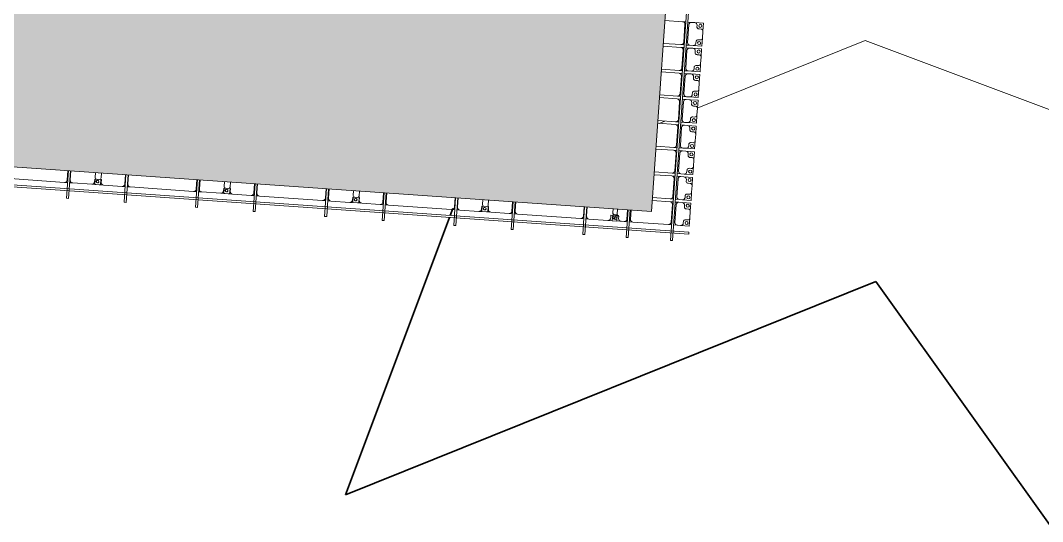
# Model space of a CAD drawing. Header units: millimetres. Extents: x -861324 to 439029, y -308065 to 694685.
# Drawn here: x 102047 to 121877, y 80103 to 89825 of the extents above; entities that cross this region are included whole.
import ezdxf

# ---------------------------------------------------------------- set-up
doc = ezdxf.new("R2010")
doc.units = ezdxf.units.MM
for name, color, linetype, lineweight in [('A-DETL-GENF', 92, 'Continuous', 9), ('A-DETL-THIN', 151, 'Continuous', 9), ('A-GENM', 13, 'Continuous', 9), ('C-TOPO-MAJR', 7, 'Continuous', 35), ('C-TOPO-MINR', 7, 'Continuous', 9), ('S-BEAM', 12, 'Continuous', 9)]:
    doc.layers.add(name, color=color, linetype=linetype, lineweight=lineweight)

# ---------------------------------------------------------------- blocks, each defined once
blk = doc.blocks.new('Dai phaodi lai - DẢI PHAO ĐI LẠI-38152-BỐ TRÍ BÈ PIN HỒ BẢN MÒNG')
at = {"layer": 'A-GENM', "color": 7}
for p, q in [((96277, 748), (96433, 748)), ((96277, 579), (96277, 748)), ((96277, 748), (96277, 579)), ((96433, 748), (96277, 748)), ((96364, 629), (96327, 629)), ((96364, 629), (96327, 629)), ((96327, 629), (96364, 629)), ((96395, 710), (96395, 671)), ((96567, 748), (96433, 748)), ((96567, 748), (96723, 748)), ((96723, 748), (96567, 748)), ((96605, 671), (96605, 710)), ((96605, 671), (96605, 710)), ((96605, 710), (96605, 671)), ((96673, 629), (96636, 629)), ((96673, 629), (96636, 629)), ((96636, 629), (96673, 629)), ((96723, 748), (96723, 579)), ((96723, 579), (96723, 748)), ((96777, 748), (96933, 748)), ((96777, 579), (96777, 748)), ((96777, 748), (96777, 579)), ((96933, 748), (96777, 748)), ((96864, 629), (96827, 629)), ((96864, 629), (96827, 629)), ((96827, 629), (96864, 629)), ((96895, 710), (96895, 671)), ((97067, 748), (96933, 748)), ((97067, 748), (97223, 748)), ((97223, 748), (97067, 748)), ((97105, 671), (97105, 710)), ((97105, 671), (97105, 710)), ((97105, 710), (97105, 671)), ((97173, 629), (97136, 629)), ((97173, 629), (97136, 629)), ((97136, 629), (97173, 629)), ((97223, 748), (97223, 579)), ((97223, 579), (97223, 748)), ((97277, 748), (97433, 748)), ((97277, 579), (97277, 748)), ((97277, 748), (97277, 579)), ((97433, 748), (97277, 748)), ((97364, 629), (97327, 629)), ((97364, 629), (97327, 629)), ((97327, 629), (97364, 629)), ((97395, 710), (97395, 671)), ((97567, 748), (97433, 748)), ((97567, 748), (97723, 748)), ((97723, 748), (97567, 748)), ((97605, 671), (97605, 710)), ((97605, 671), (97605, 710)), ((97605, 710), (97605, 671)), ((97673, 629), (97636, 629)), ((97673, 629), (97636, 629)), ((97636, 629), (97673, 629)), ((97723, 748), (97723, 579)), ((97723, 579), (97723, 748)), ((97777, 748), (97933, 748)), ((97777, 579), (97777, 748)), ((97777, 748), (97777, 579)), ((97933, 748), (97777, 748)), ((97864, 629), (97827, 629)), ((97864, 629), (97827, 629)), ((97827, 629), (97864, 629)), ((97895, 710), (97895, 671)), ((98067, 748), (97933, 748)), ((98067, 748), (98223, 748)), ((98223, 748), (98067, 748)), ((98105, 671), (98105, 710)), ((98105, 671), (98105, 710)), ((98105, 710), (98105, 671)), ((98173, 629), (98136, 629)), ((98173, 629), (98136, 629)), ((98136, 629), (98173, 629)), ((98223, 748), (98223, 579)), ((98223, 579), (98223, 748)), ((98277, 748), (98433, 748)), ((98277, 579), (98277, 748)), ((98277, 748), (98277, 579)), ((98433, 748), (98277, 748)), ((98364, 629), (98327, 629)), ((98364, 629), (98327, 629)), ((98327, 629), (98364, 629)), ((98395, 710), (98395, 671)), ((98567, 748), (98433, 748)), ((98567, 748), (98723, 748)), ((98723, 748), (98567, 748)), ((98605, 671), (98605, 710)), ((98605, 671), (98605, 710)), ((98605, 710), (98605, 671)), ((98673, 629), (98636, 629)), ((98673, 629), (98636, 629)), ((98636, 629), (98673, 629)), ((98723, 748), (98723, 579)), ((98723, 579), (98723, 748)), ((98777, 748), (98933, 748)), ((98777, 579), (98777, 748)), ((98777, 748), (98777, 579)), ((98933, 748), (98777, 748)), ((98864, 629), (98827, 629)), ((98864, 629), (98827, 629)), ((98827, 629), (98864, 629)), ((98895, 710), (98895, 671)), ((99067, 748), (98933, 748)), ((99067, 748), (99223, 748)), ((99223, 748), (99067, 748)), ((99105, 671), (99105, 710)), ((99105, 671), (99105, 710)), ((99105, 710), (99105, 671)), ((99173, 629), (99136, 629)), ((99173, 629), (99136, 629)), ((99136, 629), (99173, 629)), ((99223, 748), (99223, 579)), ((99223, 579), (99223, 748)), ((99277, 748), (99433, 748)), ((99277, 579), (99277, 748)), ((99277, 748), (99277, 579)), ((99433, 748), (99277, 748)), ((99364, 629), (99327, 629)), ((99364, 629), (99327, 629)), ((99327, 629), (99364, 629)), ((99395, 710), (99395, 671)), ((99567, 748), (99433, 748)), ((99567, 748), (99723, 748)), ((99723, 748), (99567, 748)), ((99605, 671), (99605, 710)), ((99605, 671), (99605, 710)), ((99605, 710), (99605, 671)), ((99673, 629), (99636, 629)), ((99673, 629), (99636, 629)), ((99636, 629), (99673, 629)), ((99723, 748), (99723, 579)), ((99723, 579), (99723, 748)), ((99777, 748), (99933, 748)), ((99777, 579), (99777, 748)), ((99777, 748), (99777, 579)), ((99933, 748), (99777, 748)), ((99864, 629), (99827, 629)), ((99864, 629), (99827, 629)), ((99827, 629), (99864, 629)), ((99895, 710), (99895, 671)), ((100067, 748), (99933, 748)), ((100067, 748), (100223, 748)), ((100223, 748), (100067, 748)), ((100105, 671), (100105, 710)), ((100105, 671), (100105, 710)), ((100105, 710), (100105, 671)), ((100173, 629), (100136, 629)), ((100173, 629), (100136, 629)), ((100136, 629), (100173, 629)), ((100223, 748), (100223, 579)), ((100223, 579), (100223, 748)), ((96277, 579), (96277, 517)), ((96277, 443), (96277, 517)), ((96277, 343), (96277, 403)), ((96327, 467), (96673, 467)), ((96723, 517), (96723, 579)), ((96723, 517), (96723, 443)), ((96723, 403), (96723, 343)), ((96777, 579), (96777, 517)), ((96777, 443), (96777, 517)), ((96777, 343), (96777, 403)), ((96827, 467), (97173, 467)), ((97223, 517), (97223, 579)), ((97223, 517), (97223, 443)), ((97223, 403), (97223, 343)), ((97277, 579), (97277, 517)), ((97277, 443), (97277, 517)), ((97277, 343), (97277, 403)), ((97327, 467), (97673, 467)), ((97723, 517), (97723, 579)), ((97723, 517), (97723, 443)), ((97723, 403), (97723, 343)), ((97777, 579), (97777, 517)), ((97777, 443), (97777, 517)), ((97777, 343), (97777, 403)), ((97827, 467), (98173, 467)), ((98223, 517), (98223, 579)), ((98223, 517), (98223, 443)), ((98223, 403), (98223, 343)), ((98277, 579), (98277, 517)), ((98277, 443), (98277, 517)), ((98277, 343), (98277, 403)), ((98327, 467), (98673, 467)), ((98723, 517), (98723, 579)), ((98723, 517), (98723, 443)), ((98723, 403), (98723, 343)), ((98777, 579), (98777, 517)), ((98777, 443), (98777, 517)), ((98777, 343), (98777, 403)), ((98827, 467), (99173, 467)), ((99223, 517), (99223, 579)), ((99223, 517), (99223, 443)), ((99223, 403), (99223, 343)), ((99277, 579), (99277, 517)), ((99277, 443), (99277, 517)), ((99277, 343), (99277, 403)), ((99327, 467), (99673, 467)), ((99723, 517), (99723, 579)), ((99723, 517), (99723, 443)), ((99723, 403), (99723, 343)), ((99777, 579), (99777, 517)), ((99777, 443), (99777, 517)), ((99777, 343), (99777, 403)), ((99827, 467), (100173, 467)), ((100223, 517), (100223, 579)), ((100223, 517), (100223, 443)), ((100223, 403), (100223, 343)), ((96277, 343), (96277, 0)), ((96673, 393), (96327, 393)), ((96723, 0), (96723, 343)), ((96777, 343), (96777, 0)), ((97173, 393), (96827, 393)), ((97223, 0), (97223, 343)), ((97277, 343), (97277, 0)), ((97673, 393), (97327, 393)), ((97723, 0), (97723, 343)), ((97777, 343), (97777, 0)), ((98173, 393), (97827, 393)), ((98223, 0), (98223, 343)), ((98277, 343), (98277, 0)), ((98673, 393), (98327, 393)), ((98723, 0), (98723, 343)), ((98777, 343), (98777, 0)), ((99173, 393), (98827, 393)), ((99223, 0), (99223, 343)), ((99277, 343), (99277, 0)), ((99673, 393), (99327, 393)), ((99723, 0), (99723, 343)), ((99777, 343), (99777, 0)), ((100173, 393), (99827, 393)), ((100223, -348), (100223, 343)), ((100223, -348), (100223, -417)), ((99990, -398), (100173, -398)), ((100173, -467), (99990, -467)), ((100223, -457), (100223, -517)), ((100223, -579), (100223, -517)), ((100223, -579), (100223, -748)), ((100223, -748), (100223, -579)), ((99990, -748), (100067, -748)), ((100105, -710), (100105, -671)), ((100223, -748), (100110, -748)), ((100110, -748), (100223, -748)), ((100136, -629), (100173, -629)), ((100136, -629), (100173, -629)), ((100173, -629), (100136, -629))]:
    blk.add_line(p, q, dxfattribs=at)
at = {"layer": 'A-GENM', "color": 9}
for p, q in [((96327, 629), (96364, 629)), ((96605, 710), (96605, 671)), ((96636, 629), (96673, 629)), ((96827, 629), (96864, 629)), ((97105, 710), (97105, 671)), ((97136, 629), (97173, 629)), ((97327, 629), (97364, 629)), ((97605, 710), (97605, 671)), ((97636, 629), (97673, 629)), ((97827, 629), (97864, 629)), ((98105, 710), (98105, 671)), ((98136, 629), (98173, 629)), ((98327, 629), (98364, 629)), ((98605, 710), (98605, 671)), ((98636, 629), (98673, 629)), ((98827, 629), (98864, 629)), ((99105, 710), (99105, 671)), ((99136, 629), (99173, 629)), ((99327, 629), (99364, 629)), ((99605, 710), (99605, 671)), ((99636, 629), (99673, 629)), ((99827, 629), (99864, 629)), ((100105, 710), (100105, 671)), ((100136, 629), (100173, 629)), ((96277, 443), (96277, 579)), ((96277, 343), (96277, 403)), ((96723, 579), (96723, 443)), ((96723, 403), (96723, 343)), ((96777, 443), (96777, 579)), ((96777, 343), (96777, 403)), ((97223, 579), (97223, 443)), ((97223, 403), (97223, 343)), ((97277, 443), (97277, 579)), ((97277, 343), (97277, 403)), ((97723, 579), (97723, 443)), ((97723, 403), (97723, 343)), ((97777, 443), (97777, 579)), ((97777, 343), (97777, 403)), ((98223, 579), (98223, 443)), ((98223, 403), (98223, 343)), ((98277, 443), (98277, 579)), ((98277, 343), (98277, 403)), ((98723, 579), (98723, 443)), ((98723, 403), (98723, 343)), ((98777, 443), (98777, 579)), ((98777, 343), (98777, 403)), ((99223, 579), (99223, 443)), ((99223, 403), (99223, 343)), ((99277, 443), (99277, 579)), ((99277, 343), (99277, 403)), ((99723, 579), (99723, 443)), ((99723, 403), (99723, 343)), ((99777, 443), (99777, 579)), ((99777, 343), (99777, 403)), ((100223, 579), (100223, 443)), ((100223, 403), (100223, 343)), ((100223, -348), (100223, -417)), ((100223, -457), (100223, -579)), ((100173, -629), (100136, -629))]:
    blk.add_line(p, q, dxfattribs=at)
at = {"layer": 'A-GENM', "color": 7}
for centre, radius, start, end in [((96327, 579), 50, 90, 180), ((96327, 579), 50, 90, 180), ((96327, 579), 50, 90, 180), ((96332, 693), 30, 90, 270), ((96332, 693), 30, 90, 270), ((96332, 693), 30, 270, 90), ((96332, 693), 30, 270, 90), ((96355, 668), 40, 283.1885, 3.5081), ((96355, 668), 40, 283.1885, 296.5751), ((96355, 668), 40, 283.1885, 296.5751), ((96355, 668), 40, 309.9617, 3.5081), ((96355, 668), 40, 309.9617, 3.5081), ((96433, 710), 38, 90, 180), ((96433, 710), 38, 135, 165), ((96433, 710), 38, 135, 165), ((96567, 710), 38, 360, 90), ((96567, 710), 38, 0, 45), ((96567, 710), 38, 0, 45), ((96645, 668), 40, 176.4919, 256.8115), ((96645, 668), 40, 176.4919, 216.6517), ((96645, 668), 40, 176.4919, 216.6517), ((96645, 668), 40, 243.4249, 256.8115), ((96645, 668), 40, 243.4249, 256.8115), ((96668, 693), 30, 90, 270), ((96668, 693), 30, 90, 270), ((96668, 693), 30, 270, 90), ((96668, 693), 30, 270, 90), ((96673, 579), 50, 360, 90), ((96673, 579), 50, 360, 90), ((96673, 579), 50, 0, 90), ((96827, 579), 50, 90, 180), ((96827, 579), 50, 90, 180), ((96827, 579), 50, 90, 180), ((96832, 693), 30, 90, 270), ((96832, 693), 30, 90, 270), ((96832, 693), 30, 270, 90), ((96832, 693), 30, 270, 90), ((96855, 668), 40, 283.1885, 3.5081), ((96855, 668), 40, 283.1885, 296.5751), ((96855, 668), 40, 283.1885, 296.5751), ((96855, 668), 40, 309.9617, 3.5081), ((96855, 668), 40, 309.9617, 3.5081), ((96933, 710), 38, 90, 180), ((96933, 710), 38, 135, 165), ((96933, 710), 38, 135, 165), ((97067, 710), 38, 360, 90), ((97067, 710), 38, 0, 45), ((97067, 710), 38, 0, 45), ((97145, 668), 40, 176.4919, 256.8115), ((97145, 668), 40, 176.4919, 216.6517), ((97145, 668), 40, 176.4919, 216.6517), ((97145, 668), 40, 243.4249, 256.8115), ((97145, 668), 40, 243.4249, 256.8115), ((97168, 693), 30, 90, 270), ((97168, 693), 30, 90, 270), ((97168, 693), 30, 270, 90), ((97168, 693), 30, 270, 90), ((97173, 579), 50, 0, 90), ((97173, 579), 50, 0, 90), ((97173, 579), 50, 0, 90), ((97327, 579), 50, 90, 180), ((97327, 579), 50, 90, 180), ((97327, 579), 50, 90, 180), ((97332, 693), 30, 90, 270), ((97332, 693), 30, 90, 270), ((97332, 693), 30, 270, 90), ((97332, 693), 30, 270, 90), ((97355, 668), 40, 283.1885, 3.5081), ((97355, 668), 40, 283.1885, 296.5751), ((97355, 668), 40, 283.1885, 296.5751), ((97355, 668), 40, 309.9617, 3.5081), ((97355, 668), 40, 309.9617, 3.5081), ((97433, 710), 38, 90, 180), ((97433, 710), 38, 135, 165), ((97433, 710), 38, 135, 165), ((97567, 710), 38, 360, 90), ((97567, 710), 38, 0, 45), ((97567, 710), 38, 0, 45), ((97645, 668), 40, 176.4919, 256.8115), ((97645, 668), 40, 176.4919, 216.6517), ((97645, 668), 40, 176.4919, 216.6517), ((97645, 668), 40, 243.4249, 256.8115), ((97645, 668), 40, 243.4249, 256.8115), ((97668, 693), 30, 90, 270), ((97668, 693), 30, 90, 270), ((97668, 693), 30, 270, 90), ((97668, 693), 30, 270, 90), ((97673, 579), 50, 0, 90), ((97673, 579), 50, 0, 90), ((97673, 579), 50, 0, 90), ((97827, 579), 50, 90, 180), ((97827, 579), 50, 90, 180), ((97827, 579), 50, 90, 180), ((97832, 693), 30, 90, 270), ((97832, 693), 30, 90, 270), ((97832, 693), 30, 270, 90), ((97832, 693), 30, 270, 90), ((97855, 668), 40, 283.1885, 3.5081), ((97855, 668), 40, 283.1885, 296.5751), ((97855, 668), 40, 283.1885, 296.5751), ((97855, 668), 40, 309.9617, 3.5081), ((97855, 668), 40, 309.9617, 3.5081), ((97933, 710), 38, 90, 180), ((97933, 710), 38, 135, 165), ((97933, 710), 38, 135, 165), ((98067, 710), 38, 360, 90), ((98067, 710), 38, 0, 45), ((98067, 710), 38, 0, 45), ((98145, 668), 40, 176.4919, 256.8115), ((98145, 668), 40, 176.4919, 216.6517), ((98145, 668), 40, 176.4919, 216.6517), ((98145, 668), 40, 243.4249, 256.8115), ((98145, 668), 40, 243.4249, 256.8115), ((98168, 693), 30, 90, 270), ((98168, 693), 30, 90, 270), ((98168, 693), 30, 270, 90), ((98168, 693), 30, 270, 90), ((98173, 579), 50, 360, 90), ((98173, 579), 50, 360, 90), ((98173, 579), 50, 0, 90), ((98327, 579), 50, 90, 180), ((98327, 579), 50, 90, 180), ((98327, 579), 50, 90, 180), ((98332, 693), 30, 90, 270), ((98332, 693), 30, 90, 270), ((98332, 693), 30, 270, 90), ((98332, 693), 30, 270, 90), ((98355, 668), 40, 283.1885, 3.5081), ((98355, 668), 40, 283.1885, 296.5751), ((98355, 668), 40, 283.1885, 296.5751), ((98355, 668), 40, 309.9617, 3.5081), ((98355, 668), 40, 309.9617, 3.5081), ((98433, 710), 38, 90, 180), ((98433, 710), 38, 135, 165), ((98433, 710), 38, 135, 165), ((98567, 710), 38, 360, 90), ((98567, 710), 38, 0, 45), ((98567, 710), 38, 0, 45), ((98645, 668), 40, 176.4919, 256.8115), ((98645, 668), 40, 176.4919, 216.6517), ((98645, 668), 40, 176.4919, 216.6517), ((98645, 668), 40, 243.4249, 256.8115), ((98645, 668), 40, 243.4249, 256.8115), ((98668, 693), 30, 90, 270), ((98668, 693), 30, 90, 270), ((98668, 693), 30, 270, 90), ((98668, 693), 30, 270, 90), ((98673, 579), 50, 0, 90), ((98673, 579), 50, 0, 90), ((98673, 579), 50, 0, 90), ((98827, 579), 50, 90, 180), ((98827, 579), 50, 90, 180), ((98827, 579), 50, 90, 180), ((98832, 693), 30, 90, 270), ((98832, 693), 30, 90, 270), ((98832, 693), 30, 270, 90), ((98832, 693), 30, 270, 90), ((98855, 668), 40, 283.1885, 3.5081), ((98855, 668), 40, 283.1885, 296.5751), ((98855, 668), 40, 283.1885, 296.5751), ((98855, 668), 40, 309.9617, 3.5081), ((98855, 668), 40, 309.9617, 3.5081), ((98933, 710), 38, 90, 180), ((98933, 710), 38, 135, 165), ((98933, 710), 38, 135, 165), ((99067, 710), 38, 360, 90), ((99067, 710), 38, 0, 45), ((99067, 710), 38, 0, 45), ((99145, 668), 40, 176.4919, 256.8115), ((99145, 668), 40, 176.4919, 216.6517), ((99145, 668), 40, 176.4919, 216.6517), ((99145, 668), 40, 243.4249, 256.8115), ((99145, 668), 40, 243.4249, 256.8115), ((99168, 693), 30, 90, 270), ((99168, 693), 30, 90, 270), ((99168, 693), 30, 270, 90), ((99168, 693), 30, 270, 90), ((99173, 579), 50, 0, 90), ((99173, 579), 50, 0, 90), ((99173, 579), 50, 0, 90), ((99327, 579), 50, 90, 180), ((99327, 579), 50, 90, 180), ((99327, 579), 50, 90, 180), ((99332, 693), 30, 90, 270), ((99332, 693), 30, 90, 270), ((99332, 693), 30, 270, 90), ((99332, 693), 30, 270, 90), ((99355, 668), 40, 283.1885, 3.5081), ((99355, 668), 40, 283.1885, 296.5751), ((99355, 668), 40, 283.1885, 296.5751), ((99355, 668), 40, 309.9617, 3.5081), ((99355, 668), 40, 309.9617, 3.5081), ((99433, 710), 38, 90, 180), ((99433, 710), 38, 135, 165), ((99433, 710), 38, 135, 165), ((99567, 710), 38, 360, 90), ((99567, 710), 38, 0, 45), ((99567, 710), 38, 0, 45), ((99645, 668), 40, 176.4919, 256.8115), ((99645, 668), 40, 176.4919, 216.6517), ((99645, 668), 40, 176.4919, 216.6517), ((99645, 668), 40, 243.4249, 256.8115), ((99645, 668), 40, 243.4249, 256.8115), ((99668, 693), 30, 90, 270), ((99668, 693), 30, 90, 270), ((99668, 693), 30, 270, 90), ((99668, 693), 30, 270, 90), ((99673, 579), 50, 360, 90), ((99673, 579), 50, 360, 90), ((99673, 579), 50, 0, 90), ((99827, 579), 50, 90, 180), ((99827, 579), 50, 90, 180), ((99827, 579), 50, 90, 180), ((99832, 693), 30, 90, 270), ((99832, 693), 30, 90, 270), ((99832, 693), 30, 270, 90), ((99832, 693), 30, 270, 90), ((99855, 668), 40, 283.1885, 3.5081), ((99855, 668), 40, 283.1885, 296.5751), ((99855, 668), 40, 283.1885, 296.5751), ((99855, 668), 40, 309.9617, 3.5081), ((99855, 668), 40, 309.9617, 3.5081), ((99933, 710), 38, 90, 180), ((99933, 710), 38, 135, 165), ((99933, 710), 38, 135, 165), ((100067, 710), 38, 360, 90), ((100067, 710), 38, 0, 45), ((100067, 710), 38, 0, 45), ((100145, 668), 40, 176.4919, 256.8115), ((100145, 668), 40, 176.4919, 216.6517), ((100145, 668), 40, 176.4919, 216.6517), ((100145, 668), 40, 243.4249, 256.8115), ((100145, 668), 40, 243.4249, 256.8115), ((100168, 693), 30, 90, 270), ((100168, 693), 30, 90, 270), ((100168, 693), 30, 270, 90), ((100168, 693), 30, 270, 90), ((100173, 579), 50, 0, 90), ((100173, 579), 50, 0, 90), ((100173, 579), 50, 0, 90), ((96327, 517), 50, 180, 270), ((96673, 517), 50, 270, 0), ((96827, 517), 50, 180, 270), ((97173, 517), 50, 270, 0), ((97327, 517), 50, 180, 270), ((97673, 517), 50, 270, 0), ((97827, 517), 50, 180, 270), ((98173, 517), 50, 270, 0), ((98327, 517), 50, 180, 270), ((98673, 517), 50, 270, 0), ((98827, 517), 50, 180, 270), ((99173, 517), 50, 270, 0), ((99327, 517), 50, 180, 270), ((99673, 517), 50, 270, 0), ((99827, 517), 50, 180, 270), ((100173, 517), 50, 270, 0), ((96327, 343), 50, 90, 180), ((96673, 343), 50, 360, 90), ((96827, 343), 50, 90, 180), ((97173, 343), 50, 360, 90), ((97327, 343), 50, 90, 180), ((97673, 343), 50, 360, 90), ((97827, 343), 50, 90, 180), ((98173, 343), 50, 360, 90), ((98327, 343), 50, 90, 180), ((98673, 343), 50, 360, 90), ((98827, 343), 50, 90, 180), ((99173, 343), 50, 360, 90), ((99327, 343), 50, 90, 180), ((99673, 343), 50, 360, 90), ((99827, 343), 50, 90, 180), ((100173, 343), 50, 360, 90), ((100173, -348), 50, 270, 360), ((100173, -517), 50, 360, 90), ((100173, -579), 50, 270, 360), ((100173, -579), 50, 270, 360), ((100173, -579), 50, 270, 360), ((100067, -710), 38, 270, 360), ((100145, -668), 40, 103.1885, 183.5081), ((100145, -668), 40, 129.9617, 183.5081), ((100145, -668), 40, 129.9617, 183.5081), ((100145, -668), 40, 103.1885, 116.5751), ((100145, -668), 40, 103.1885, 116.5751), ((100168, -693), 30, 90, 270), ((100168, -693), 30, 90, 270), ((100168, -693), 30, 270, 90), ((100168, -693), 30, 270, 90)]:
    blk.add_arc(centre, radius, start, end, dxfattribs=at)
at = {"layer": 'A-GENM', "color": 9}
for centre, radius, start, end in [((96327, 579), 50, 90, 180), ((96355, 668), 40, 283.1885, 296.5751), ((96355, 668), 40, 309.9617, 3.5081), ((96433, 710), 38, 135, 165), ((96567, 710), 38, 0, 45), ((96645, 668), 40, 176.4919, 216.6517), ((96645, 668), 40, 243.4249, 256.8115), ((96673, 579), 50, 0, 90), ((96827, 579), 50, 90, 180), ((96855, 668), 40, 283.1885, 296.5751), ((96855, 668), 40, 309.9617, 3.5081), ((96933, 710), 38, 135, 165), ((97067, 710), 38, 0, 45), ((97145, 668), 40, 176.4919, 216.6517), ((97145, 668), 40, 243.4249, 256.8115), ((97173, 579), 50, 0, 90), ((97327, 579), 50, 90, 180), ((97355, 668), 40, 283.1885, 296.5751), ((97355, 668), 40, 309.9617, 3.5081), ((97433, 710), 38, 135, 165), ((97567, 710), 38, 0, 45), ((97645, 668), 40, 176.4919, 216.6517), ((97645, 668), 40, 243.4249, 256.8115), ((97673, 579), 50, 0, 90), ((97827, 579), 50, 90, 180), ((97855, 668), 40, 283.1885, 296.5751), ((97855, 668), 40, 309.9617, 3.5081), ((97933, 710), 38, 135, 165), ((98067, 710), 38, 0, 45), ((98145, 668), 40, 176.4919, 216.6517), ((98145, 668), 40, 243.4249, 256.8115), ((98173, 579), 50, 0, 90), ((98327, 579), 50, 90, 180), ((98355, 668), 40, 283.1885, 296.5751), ((98355, 668), 40, 309.9617, 3.5081), ((98433, 710), 38, 135, 165), ((98567, 710), 38, 0, 45), ((98645, 668), 40, 176.4919, 216.6517), ((98645, 668), 40, 243.4249, 256.8115), ((98673, 579), 50, 0, 90), ((98827, 579), 50, 90, 180), ((98855, 668), 40, 283.1885, 296.5751), ((98855, 668), 40, 309.9617, 3.5081), ((98933, 710), 38, 135, 165), ((99067, 710), 38, 0, 45), ((99145, 668), 40, 176.4919, 216.6517), ((99145, 668), 40, 243.4249, 256.8115), ((99173, 579), 50, 0, 90), ((99327, 579), 50, 90, 180), ((99355, 668), 40, 283.1885, 296.5751), ((99355, 668), 40, 309.9617, 3.5081), ((99433, 710), 38, 135, 165), ((99567, 710), 38, 0, 45), ((99645, 668), 40, 176.4919, 216.6517), ((99645, 668), 40, 243.4249, 256.8115), ((99673, 579), 50, 0, 90), ((99827, 579), 50, 90, 180), ((99855, 668), 40, 283.1885, 296.5751), ((99855, 668), 40, 309.9617, 3.5081), ((99933, 710), 38, 135, 165), ((100067, 710), 38, 0, 45), ((100145, 668), 40, 176.4919, 216.6517), ((100145, 668), 40, 243.4249, 256.8115), ((100173, 579), 50, 0, 90), ((100173, -579), 50, 270, 360), ((100145, -668), 40, 129.9617, 183.5081), ((100145, -668), 40, 103.1885, 116.5751)]:
    blk.add_arc(centre, radius, start, end, dxfattribs=at)
blk = doc.blocks.new('Dai phao do pin - DẢI PHAO ĐỠ PIN-V65-BỐ TRÍ BÈ PIN HỒ BẢN MÒNG')
at = {"layer": 'A-GENM', "color": 7}
for p, q in [((23250, -173), (23250, 10)), ((23310, 10), (23310, -173)), ((23788, 10), (23788, -88)), ((23902, -88), (23902, 10)), ((24370, -173), (24370, 10)), ((24430, 10), (24430, -173)), ((25760, -173), (25760, 10)), ((25820, 10), (25820, -173)), ((26298, 10), (26298, -88)), ((26412, -88), (26412, 10)), ((26880, -173), (26880, 10)), ((26940, 10), (26940, -173)), ((28270, -173), (28270, 10)), ((28330, 10), (28330, -173)), ((28808, 10), (28808, -88)), ((28922, -88), (28922, 10)), ((29390, -173), (29390, 10)), ((29450, 10), (29450, -173)), ((30780, -173), (30780, 10)), ((30840, 10), (30840, -173)), ((31318, 10), (31318, -88)), ((31432, -88), (31432, 10)), ((31900, -173), (31900, 10)), ((31960, 10), (31960, -173)), ((33290, -173), (33290, 10)), ((33350, 10), (33350, -173)), ((33942, -88), (33942, 10)), ((23780, -173), (23780, -118)), ((23780, -118), (23872, -118)), ((23818, -118), (23910, -118)), ((23910, -118), (23910, -173)), ((26290, -173), (26290, -118)), ((26290, -118), (26382, -118)), ((26328, -118), (26420, -118)), ((26420, -118), (26420, -173)), ((28800, -173), (28800, -118)), ((28800, -118), (28892, -118)), ((28838, -118), (28930, -118)), ((28930, -118), (28930, -173)), ((31310, -173), (31310, -118)), ((31310, -118), (31402, -118)), ((31348, -118), (31440, -118)), ((31440, -118), (31440, -173)), ((33820, -173), (33820, -118)), ((33820, -118), (33912, -118)), ((21970, -223), (23200, -223)), ((23260, -223), (23200, -223)), ((23360, -223), (23300, -223)), ((23360, -223), (23730, -223)), ((23960, -223), (24320, -223)), ((24380, -223), (24320, -223)), ((24480, -223), (24420, -223)), ((24480, -223), (25710, -223)), ((25770, -223), (25710, -223)), ((25870, -223), (25810, -223)), ((25870, -223), (26240, -223)), ((26470, -223), (26830, -223)), ((26890, -223), (26830, -223)), ((26990, -223), (26930, -223)), ((26990, -223), (28220, -223)), ((28280, -223), (28220, -223)), ((28380, -223), (28320, -223)), ((28380, -223), (28750, -223)), ((28980, -223), (29340, -223)), ((29400, -223), (29340, -223)), ((29500, -223), (29440, -223)), ((29500, -223), (30730, -223)), ((30790, -223), (30730, -223)), ((30890, -223), (30830, -223)), ((30890, -223), (31260, -223)), ((31490, -223), (31850, -223)), ((31910, -223), (31850, -223)), ((32010, -223), (31950, -223)), ((32010, -223), (33240, -223)), ((33300, -223), (33240, -223)), ((33400, -223), (33340, -223)), ((33400, -223), (33770, -223))]:
    blk.add_line(p, q, dxfattribs=at)
at = {"layer": 'A-GENM', "color": 9}
for p, q in [((23872, -118), (23780, -118)), ((23780, -118), (23780, -173)), ((23780, -173), (23780, -118)), ((23780, -118), (23780, -173)), ((23780, -118), (23872, -118)), ((23872, -118), (23780, -118)), ((23788, -223), (23788, -116)), ((23788, -116), (23788, -223)), ((23910, -118), (23818, -118)), ((23818, -118), (23910, -118)), ((23910, -118), (23818, -118)), ((23902, -116), (23902, -223)), ((23902, -223), (23902, -116)), ((23910, -173), (23910, -118)), ((23910, -118), (23910, -173)), ((23910, -173), (23910, -118)), ((26382, -118), (26290, -118)), ((26290, -118), (26290, -173)), ((26290, -173), (26290, -118)), ((26290, -118), (26290, -173)), ((26290, -118), (26382, -118)), ((26382, -118), (26290, -118)), ((26298, -223), (26298, -116)), ((26298, -116), (26298, -223)), ((26420, -118), (26328, -118)), ((26328, -118), (26420, -118)), ((26420, -118), (26328, -118)), ((26412, -116), (26412, -223)), ((26412, -223), (26412, -116)), ((26420, -173), (26420, -118)), ((26420, -118), (26420, -173)), ((26420, -173), (26420, -118)), ((28892, -118), (28800, -118)), ((28800, -118), (28800, -173)), ((28800, -173), (28800, -118)), ((28800, -118), (28800, -173)), ((28800, -118), (28892, -118)), ((28892, -118), (28800, -118)), ((28808, -223), (28808, -116)), ((28808, -116), (28808, -223)), ((28930, -118), (28838, -118)), ((28838, -118), (28930, -118)), ((28930, -118), (28838, -118)), ((28922, -116), (28922, -223)), ((28922, -223), (28922, -116)), ((28930, -173), (28930, -118)), ((28930, -118), (28930, -173)), ((28930, -173), (28930, -118)), ((31402, -118), (31310, -118)), ((31310, -118), (31310, -173)), ((31310, -173), (31310, -118)), ((31310, -118), (31310, -173)), ((31310, -118), (31402, -118)), ((31402, -118), (31310, -118)), ((31318, -223), (31318, -116)), ((31318, -116), (31318, -223)), ((31440, -118), (31348, -118)), ((31348, -118), (31440, -118)), ((31440, -118), (31348, -118)), ((31432, -116), (31432, -223)), ((31432, -223), (31432, -116)), ((31440, -173), (31440, -118)), ((31440, -118), (31440, -173)), ((31440, -173), (31440, -118)), ((33912, -118), (33820, -118)), ((33820, -118), (33820, -173)), ((33820, -173), (33820, -118)), ((33820, -118), (33820, -173)), ((33820, -118), (33912, -118)), ((33912, -118), (33820, -118)), ((33942, -88), (33942, -223)), ((33942, -223), (33942, -88)), ((23260, -223), (23200, -223)), ((23360, -223), (23300, -223)), ((23902, -223), (23730, -223)), ((23730, -223), (23902, -223)), ((23960, -223), (23788, -223)), ((23788, -223), (23960, -223)), ((24380, -223), (24320, -223)), ((24480, -223), (24420, -223)), ((25770, -223), (25710, -223)), ((25870, -223), (25810, -223)), ((26412, -223), (26240, -223)), ((26240, -223), (26412, -223)), ((26470, -223), (26298, -223)), ((26298, -223), (26470, -223)), ((26890, -223), (26830, -223)), ((26990, -223), (26930, -223)), ((28280, -223), (28220, -223)), ((28380, -223), (28320, -223)), ((28922, -223), (28750, -223)), ((28750, -223), (28922, -223)), ((28980, -223), (28808, -223)), ((28808, -223), (28980, -223)), ((29400, -223), (29340, -223)), ((29500, -223), (29440, -223)), ((30790, -223), (30730, -223)), ((30890, -223), (30830, -223)), ((31432, -223), (31260, -223)), ((31260, -223), (31432, -223)), ((31490, -223), (31318, -223)), ((31318, -223), (31490, -223)), ((31910, -223), (31850, -223)), ((32010, -223), (31950, -223)), ((33300, -223), (33248, -223)), ((33400, -223), (33340, -223)), ((33942, -223), (33770, -223)), ((33770, -223), (33942, -223))]:
    blk.add_line(p, q, dxfattribs=at)
at = {"layer": 'A-GENM', "color": 7}
for centre, radius, start, end in [((23200, -173), 50, 270, 360), ((23360, -173), 50, 180, 270), ((23730, -173), 50, 270, 360), ((23818, -88), 30, 180, 270), ((23872, -88), 30, 270, 360), ((23960, -173), 50, 180, 270), ((24320, -173), 50, 270, 360), ((24480, -173), 50, 180, 270), ((25710, -173), 50, 270, 360), ((25870, -173), 50, 180, 270), ((26240, -173), 50, 270, 360), ((26328, -88), 30, 180, 270), ((26382, -88), 30, 270, 360), ((26470, -173), 50, 180, 270), ((26830, -173), 50, 270, 360), ((26990, -173), 50, 180, 270), ((28220, -173), 50, 270, 360), ((28380, -173), 50, 180, 270), ((28750, -173), 50, 270, 360), ((28838, -88), 30, 180, 270), ((28892, -88), 30, 270, 360), ((28980, -173), 50, 180, 270), ((29340, -173), 50, 270, 360), ((29500, -173), 50, 180, 270), ((30730, -173), 50, 270, 360), ((30890, -173), 50, 180, 270), ((31260, -173), 50, 270, 360), ((31348, -88), 30, 180, 270), ((31402, -88), 30, 270, 360), ((31490, -173), 50, 180, 270), ((31850, -173), 50, 270, 360), ((32010, -173), 50, 180, 270), ((33240, -173), 50, 270, 360), ((33400, -173), 50, 180, 270), ((33770, -173), 50, 270, 360), ((33912, -88), 30, 270, 360)]:
    blk.add_arc(centre, radius, start, end, dxfattribs=at)
at = {"layer": 'A-GENM', "color": 9}
for centre, radius, start, end in [((23730, -173), 50, 285, 0), ((23730, -173), 50, 285, 360), ((23730, -173), 50, 285, 0), ((23818, -88), 30, 255, 270), ((23818, -88), 30, 255, 270), ((23818, -88), 30, 255, 270), ((23839, -162), 25, 0, 180), ((23839, -162), 25, 360, 180), ((23839, -162), 25, 180, 0), ((23839, -162), 25, 180, 360), ((23841, -162), 25, 0, 180), ((23841, -162), 25, 0, 180), ((23841, -162), 25, 180, 0), ((23841, -162), 25, 180, 0), ((23960, -173), 50, 180, 255), ((23960, -173), 50, 180, 255), ((23960, -173), 50, 180, 255), ((26240, -173), 50, 285, 360), ((26240, -173), 50, 285, 360), ((26240, -173), 50, 285, 360), ((26328, -88), 30, 255, 270), ((26328, -88), 30, 255, 270), ((26328, -88), 30, 255, 270), ((26349, -162), 25, 0, 180), ((26349, -162), 25, 360, 180), ((26349, -162), 25, 180, 0), ((26349, -162), 25, 180, 360), ((26351, -162), 25, 0, 180), ((26351, -162), 25, 0, 180), ((26351, -162), 25, 180, 0), ((26351, -162), 25, 180, 360), ((26470, -173), 50, 180, 255), ((26470, -173), 50, 180, 255), ((26470, -173), 50, 180, 255), ((28750, -173), 50, 285, 360), ((28750, -173), 50, 285, 360), ((28750, -173), 50, 285, 360), ((28838, -88), 30, 255, 270), ((28838, -88), 30, 255, 270), ((28838, -88), 30, 255, 270), ((28859, -162), 25, 0, 180), ((28859, -162), 25, 360, 180), ((28859, -162), 25, 180, 0), ((28859, -162), 25, 180, 360), ((28861, -162), 25, 0, 180), ((28861, -162), 25, 0, 180), ((28861, -162), 25, 180, 0), ((28861, -162), 25, 180, 0), ((28980, -173), 50, 180, 255), ((28980, -173), 50, 180, 255), ((28980, -173), 50, 180, 255), ((31260, -173), 50, 285, 0), ((31260, -173), 50, 285, 360), ((31260, -173), 50, 285, 0), ((31348, -88), 30, 255, 270), ((31348, -88), 30, 255, 270), ((31348, -88), 30, 255, 270), ((31369, -162), 25, 0, 180), ((31369, -162), 25, 360, 180), ((31369, -162), 25, 180, 0), ((31369, -162), 25, 180, 360), ((31371, -162), 25, 0, 180), ((31371, -162), 25, 0, 180), ((31371, -162), 25, 180, 0), ((31371, -162), 25, 180, 0), ((31490, -173), 50, 180, 255), ((31490, -173), 50, 180, 255), ((31490, -173), 50, 180, 255), ((33770, -173), 50, 285, 0), ((33770, -173), 50, 285, 360), ((33770, -173), 50, 285, 0), ((33879, -162), 25, 0, 180), ((33879, -162), 25, 360, 180), ((33879, -162), 25, 180, 0), ((33879, -162), 25, 180, 360), ((33912, -88), 30, 270, 330), ((33912, -88), 30, 270, 330), ((33912, -88), 30, 270, 330)]:
    blk.add_arc(centre, radius, start, end, dxfattribs=at)
blk = doc.blocks.new('Dầm C52 - Dầm C52-V66-BỐ TRÍ BÈ PIN HỒ BẢN MÒNG')
at = {"layer": 'S-BEAM', "color": 7}
for p, q in [((-50563, -20), (-50563, 20)), ((-50563, 20), (-50025, 20)), ((-50025, -20), (-50563, -20))]:
    blk.add_line(p, q, dxfattribs=at)
blk = doc.blocks.new('Dầm C52 - Dầm C52-37700-BỐ TRÍ BÈ PIN HỒ BẢN MÒNG')
at = {"layer": 'S-BEAM', "color": 7}
for p, q in [((-50563, -20), (-50563, 20)), ((-50563, 20), (50563, 20)), ((50563, -20), (-50563, -20))]:
    blk.add_line(p, q, dxfattribs=at)
blk = doc.blocks.new('Dầm C52 - Hộp 40x60-33945-BỐ TRÍ BÈ PIN HỒ BẢN MÒNG')
at = {"layer": 'S-BEAM', "color": 7}
for p, q in [((-19603, 20), (19603, 20)), ((19603, 20), (19603, -20)), ((19603, -20), (-19603, -20))]:
    blk.add_line(p, q, dxfattribs=at)
blk = doc.blocks.new('HOBANMONG_BEPIN 3_rvt-1-BỐ TRÍ BÈ PIN HỒ BẢN MÒNG')
at = {"layer": 'A-GENM', "lineweight": 9}
for name, p, rotation in [('Dai phaodi lai - DẢI PHAO ĐI LẠI-38152-BỐ TRÍ BÈ PIN HỒ BẢN MÒNG', (121267, 185867), 265.9999999999981), ('Dai phao do pin - DẢI PHAO ĐỠ PIN-V65-BỐ TRÍ BÈ PIN HỒ BẢN MÒNG', (79773, 88524), 355.999999999999)]:
    blk.add_blockref(name, p, dxfattribs=dict(at, rotation=rotation))
at = {"layer": 'S-BEAM', "lineweight": 9}
for name, p, rotation in [('Dầm C52 - Dầm C52-V66-BỐ TRÍ BÈ PIN HỒ BẢN MÒNG', (106487, 136813), 85.9999999999988), ('Dầm C52 - Dầm C52-V66-BỐ TRÍ BÈ PIN HỒ BẢN MÒNG', (107604, 136735), 85.9999999999988), ('Dầm C52 - Dầm C52-V66-BỐ TRÍ BÈ PIN HỒ BẢN MÒNG', (108991, 136638), 85.9999999999988), ('Dầm C52 - Dầm C52-V66-BỐ TRÍ BÈ PIN HỒ BẢN MÒNG', (110108, 136560), 85.9999999999988), ('Dầm C52 - Dầm C52-V66-BỐ TRÍ BÈ PIN HỒ BẢN MÒNG', (111495, 136463), 85.9999999999988), ('Dầm C52 - Dầm C52-V66-BỐ TRÍ BÈ PIN HỒ BẢN MÒNG', (112612, 136385), 85.9999999999988), ('Dầm C52 - Dầm C52-V66-BỐ TRÍ BÈ PIN HỒ BẢN MÒNG', (113999, 136288), 85.9999999999988), ('Dầm C52 - Dầm C52-V66-BỐ TRÍ BÈ PIN HỒ BẢN MÒNG', (115116, 136210), 85.9999999999988), ('Dầm C52 - Dầm C52-V66-BỐ TRÍ BÈ PIN HỒ BẢN MÒNG', (116502, 136113), 85.9999999999988), ('Dầm C52 - Dầm C52-V66-BỐ TRÍ BÈ PIN HỒ BẢN MÒNG', (117346, 136054), 85.9999999999988), ('Dầm C52 - Dầm C52-37700-BỐ TRÍ BÈ PIN HỒ BẢN MÒNG', (118204, 135994), 85.9999999999988), ('Dầm C52 - Hộp 40x60-33945-BỐ TRÍ BÈ PIN HỒ BẢN MÒNG', (95458, 87067), 355.9999999999975)]:
    blk.add_blockref(name, p, dxfattribs=dict(at, rotation=rotation))

msp = doc.modelspace()

# ---------------------------------------------------------------- hatches: boundary and pattern name
at = {"layer": 'A-DETL-GENF'}
msp.add_hatch(color=8, dxfattribs=at).paths.add_polyline_path([(114292, 86120), (121267, 185867), (84213, 188458), (77238, 88712), (112925, 86216)])

# ---------------------------------------------------------------- linework, layer by layer
at = {"layer": 'A-DETL-THIN'}
for p, q in [((114292, 86120), (121267, 185867)), ((77238, 88712), (114292, 86120))]:
    msp.add_line(p, q, dxfattribs=at)
at = {"layer": 'C-TOPO-MAJR'}
for p, q in [((110383, 86043), (110433, 86175)), ((108356, 80622), (110369, 86004)), ((118640, 84763), (108356, 80622)), ((125085, 75753), (118640, 84763))]:
    msp.add_line(p, q, dxfattribs=at)
at = {"layer": 'C-TOPO-MINR'}
for p, q in [((118436, 89438), (115174, 88124)), ((123829, 87412), (118436, 89438)), ((114551, 87873), (114438, 87828))]:
    msp.add_line(p, q, dxfattribs=at)

# ---------------------------------------------------------------- block references
at = {"lineweight": 5}
msp.add_blockref('HOBANMONG_BEPIN 3_rvt-1-BỐ TRÍ BÈ PIN HỒ BẢN MÒNG', (0, 0), dxfattribs=at)

doc.saveas('drawing.dxf')
